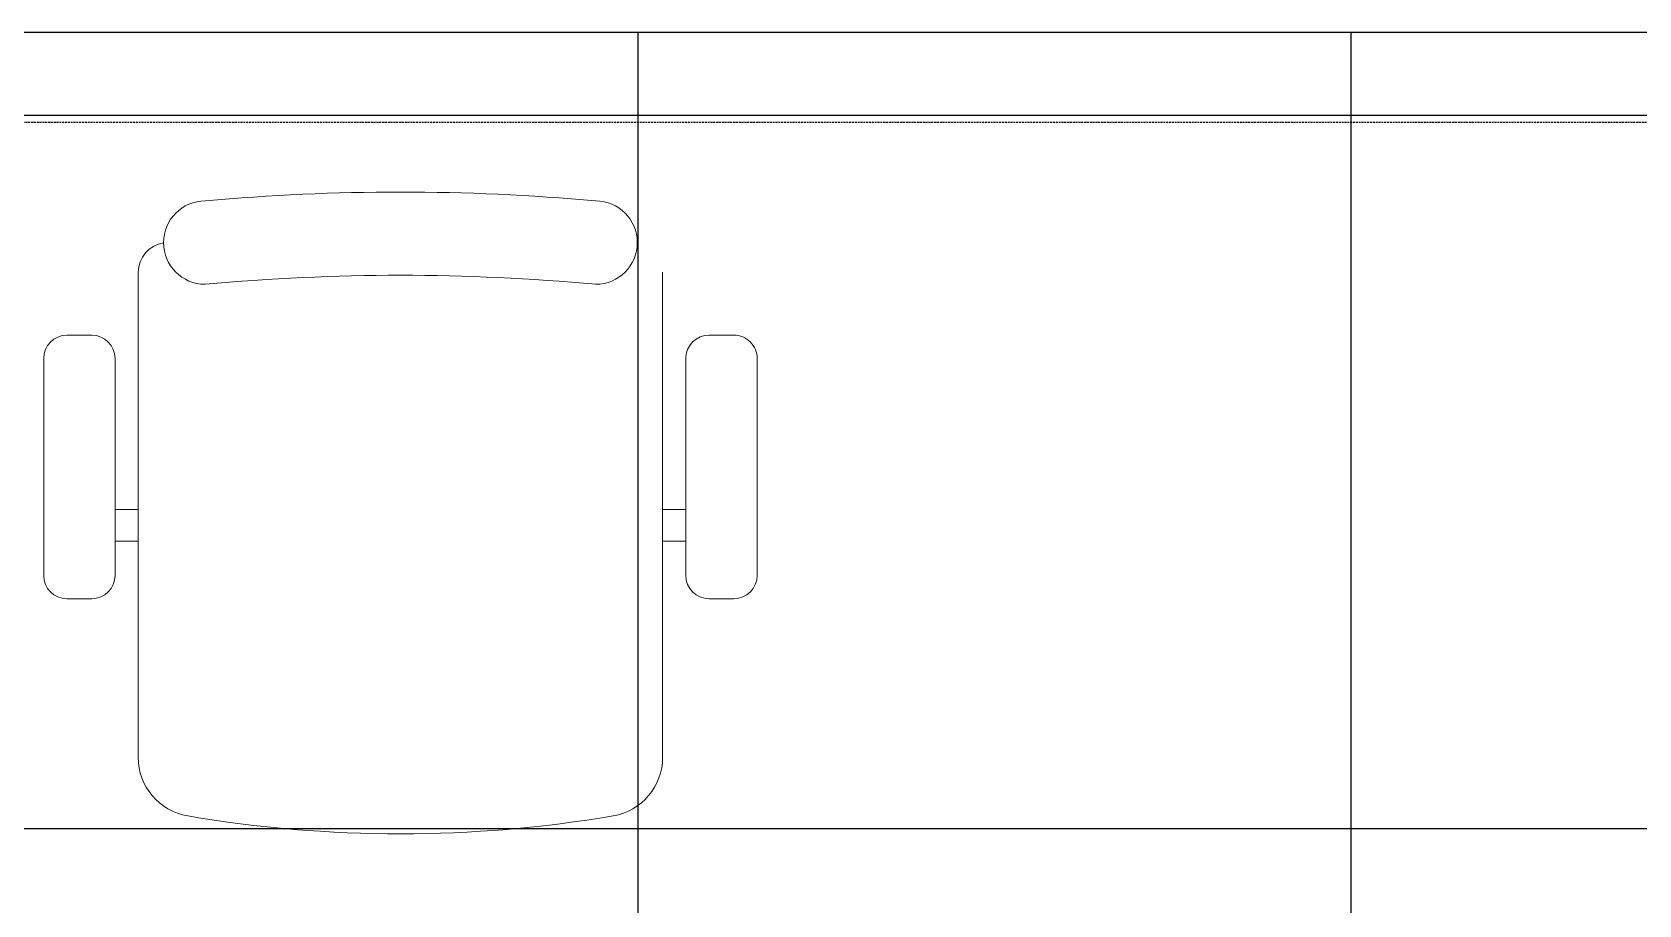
# Model space of a CAD drawing. Extents: x -12260 to 57327, y -29287 to 19916.
# Drawn here: x 36066 to 37418, y 1526 to 2260 of the extents above; entities that cross this region are included whole.
import ezdxf

# ---------------------------------------------------------------- set-up
doc = ezdxf.new("R2010")
doc.units = 0
doc.header["$LTSCALE"] = 0.25
doc.linetypes.add('DASHDOT', pattern=[25.4, 12.7, -6.35, 0, -6.35])
doc.linetypes.add('HIDDEN', pattern=[9.525, 6.35, -3.175])
doc.layers.add('01-First Floor-FUR$0$FALSE CEILING', color=251, linetype='Continuous')
for name, color, linetype, lineweight in [('01-First Floor-FUR$0$LOADING', 253, 'Continuous', 5), ('01-First Floor-FUR$0$NEW Wall', 166, 'Continuous', 5), ('01-First Floor-FUR$0$Walls', 251, 'Continuous', 5), ('E-LITE-CLNG-CNDT', 6, 'DASHDOT', 35), ('E-POWR-FLOR-CNDT', 6, 'HIDDEN', 25)]:
    doc.layers.add(name, color=color, linetype=linetype, lineweight=lineweight)

# ---------------------------------------------------------------- blocks, each defined once
blk = doc.blocks.new('*X119')
at = {"color": 0}
for p, q in [((5, 3), (5, 3)), ((5, 3), (5, 3)), ((5, 3), (5, 3)), ((5, 3), (5, 3)), ((5, 3), (5, 3)), ((5, 3), (5, 3)), ((5, 3), (5, 3)), ((5, 3), (5, 3)), ((5, 3), (5, 3)), ((5, 3), (5, 3)), ((5, 3), (5, 3)), ((5, 3), (5, 3)), ((5, 3), (5, 3)), ((5, 3), (5, 3)), ((5, 3), (5, 3)), ((5, 3), (5, 3)), ((5, 3), (5, 3)), ((5, 3), (5, 3)), ((5, 3), (5, 3)), ((5, 3), (5, 3)), ((5, 3), (5, 3)), ((5, 3), (5, 3)), ((5, 3), (5, 3)), ((5, 3), (5, 3)), ((5, 3), (5, 3)), ((5, 3), (5, 3)), ((5, 3), (5, 3)), ((5, 3), (5, 3)), ((5, 3), (5, 3)), ((5, 3), (5, 3)), ((5, 3), (5, 3)), ((5, 3), (5, 3)), ((5, 3), (5, 3)), ((5, 3), (5, 3)), ((5, 3), (5, 3)), ((5, 3), (5, 3)), ((5, 3), (5, 3)), ((5, 3), (5, 3)), ((5, 3), (5, 3)), ((5, 3), (5, 3)), ((5, 3), (5, 3)), ((5, 3), (5, 3)), ((5, 3), (5, 3)), ((5, 3), (5, 3)), ((5, 3), (5, 3)), ((5, 3), (5, 3)), ((5, 3), (5, 3)), ((5, 3), (5, 3)), ((5, 3), (5, 3)), ((5, 3), (5, 3)), ((5, 3), (5, 3)), ((5, 3), (5, 3)), ((5, 3), (5, 3)), ((5, 3), (5, 3)), ((5, 3), (5, 3)), ((5, 3), (5, 3)), ((5, 3), (5, 3)), ((5, 3), (5, 3)), ((5, 3), (5, 3)), ((5, 3), (5, 3)), ((5, 3), (5, 3)), ((5, 3), (5, 3)), ((5, 3), (5, 3)), ((5, 3), (5, 3)), ((5, 3), (5, 3)), ((5, 3), (5, 3)), ((6, 3), (5, 3)), ((5, 3), (5, 3)), ((6, 3), (5, 3)), ((5, 3), (5, 3)), ((6, 3), (5, 3)), ((5, 3), (5, 3)), ((6, 3), (5, 3)), ((5, 3), (5, 3)), ((5, 3), (5, 3)), ((5, 3), (5, 3)), ((5, 3), (5, 3)), ((5, 3), (5, 3)), ((5, 3), (5, 3)), ((5, 3), (5, 3)), ((5, 3), (5, 3)), ((5, 3), (5, 3)), ((5, 3), (5, 3)), ((5, 3), (5, 3)), ((5, 3), (5, 3)), ((5, 3), (5, 3)), ((5, 3), (5, 3)), ((5, 3), (5, 3)), ((5, 3), (5, 3)), ((5, 3), (5, 3)), ((5, 3), (5, 3)), ((5, 3), (5, 3)), ((5, 3), (5, 3)), ((5, 3), (5, 3)), ((5, 3), (5, 3)), ((5, 3), (5, 3)), ((6, 3), (6, 3)), ((6, 3), (6, 3)), ((6, 3), (6, 3)), ((6, 3), (6, 3)), ((6, 3), (6, 3)), ((6, 3), (6, 3)), ((6, 3), (6, 3)), ((6, 3), (6, 3)), ((6, 3), (6, 3)), ((6, 3), (6, 3)), ((6, 3), (6, 3)), ((6, 3), (6, 3)), ((6, 3), (6, 3)), ((6, 3), (6, 3)), ((6, 3), (6, 3)), ((6, 3), (6, 3)), ((6, 3), (6, 3)), ((6, 3), (6, 3)), ((6, 3), (6, 3)), ((6, 3), (6, 3)), ((6, 3), (6, 3)), ((6, 3), (6, 3)), ((6, 3), (6, 3)), ((6, 3), (6, 3)), ((6, 3), (6, 3)), ((6, 3), (6, 3)), ((6, 3), (6, 3)), ((6, 3), (6, 3)), ((6, 3), (6, 3)), ((6, 3), (6, 3)), ((6, 3), (6, 3)), ((6, 3), (6, 3)), ((6, 3), (6, 3)), ((6, 3), (6, 3)), ((6, 3), (6, 3)), ((6, 3), (6, 3)), ((6, 3), (6, 3)), ((6, 3), (6, 3)), ((6, 3), (6, 3)), ((6, 3), (6, 3)), ((6, 3), (6, 3)), ((6, 3), (6, 3)), ((6, 3), (6, 3)), ((6, 3), (6, 3)), ((6, 3), (6, 3)), ((6, 3), (6, 3)), ((6, 3), (6, 3)), ((6, 3), (6, 3)), ((6, 3), (6, 3)), ((6, 3), (6, 3)), ((6, 3), (6, 3)), ((6, 3), (6, 3)), ((6, 3), (6, 3)), ((6, 3), (6, 3)), ((6, 3), (6, 3)), ((6, 3), (6, 3)), ((6, 3), (6, 3)), ((6, 3), (6, 3)), ((6, 3), (6, 3)), ((6, 3), (6, 3)), ((6, 3), (6, 3)), ((6, 3), (6, 3)), ((6, 3), (6, 3)), ((6, 3), (6, 3)), ((6, 3), (6, 3)), ((6, 3), (6, 3)), ((6, 3), (6, 3)), ((6, 3), (6, 3)), ((6, 3), (6, 3)), ((6, 3), (6, 3)), ((6, 3), (6, 3)), ((6, 3), (6, 3)), ((6, 3), (6, 3)), ((6, 3), (6, 3)), ((6, 3), (6, 3)), ((6, 3), (6, 3)), ((6, 3), (6, 3)), ((6, 3), (6, 3)), ((6, 3), (6, 3)), ((6, 3), (6, 3)), ((6, 3), (6, 3)), ((6, 3), (6, 3)), ((6, 3), (6, 3)), ((6, 3), (6, 3)), ((6, 3), (6, 3)), ((6, 3), (6, 3)), ((6, 3), (6, 3)), ((6, 3), (6, 3)), ((6, 3), (6, 3)), ((6, 3), (6, 3)), ((6, 3), (6, 3)), ((6, 3), (6, 3)), ((6, 3), (6, 3)), ((6, 3), (6, 3)), ((6, 3), (6, 3)), ((6, 3), (6, 3)), ((6, 3), (6, 3)), ((6, 3), (6, 3)), ((6, 3), (6, 3)), ((6, 3), (6, 3)), ((6, 3), (6, 3)), ((6, 3), (6, 3)), ((6, 3), (6, 3)), ((6, 3), (6, 3)), ((6, 3), (6, 3)), ((6, 3), (6, 3)), ((6, 3), (6, 3)), ((6, 3), (6, 3)), ((6, 3), (6, 3)), ((6, 3), (6, 3)), ((6, 3), (6, 3)), ((6, 3), (6, 3)), ((6, 3), (6, 3)), ((6, 3), (6, 3)), ((6, 3), (6, 3)), ((6, 3), (6, 3)), ((6, 3), (6, 3)), ((6, 3), (6, 3)), ((6, 3), (6, 3)), ((6, 3), (6, 3)), ((6, 3), (6, 3)), ((6, 3), (6, 3)), ((6, 3), (6, 3)), ((6, 3), (6, 3)), ((6, 3), (6, 3)), ((6, 3), (6, 3)), ((6, 3), (6, 3)), ((6, 3), (6, 3)), ((6, 3), (6, 3)), ((6, 3), (6, 3)), ((6, 3), (6, 3)), ((6, 3), (6, 3)), ((6, 3), (6, 3)), ((6, 3), (6, 3)), ((6, 3), (6, 3)), ((6, 3), (6, 3)), ((6, 3), (6, 3)), ((6, 3), (6, 3)), ((6, 3), (6, 3)), ((6, 3), (6, 3)), ((6, 3), (6, 3)), ((6, 3), (6, 3)), ((6, 3), (6, 3)), ((6, 3), (6, 3)), ((6, 3), (6, 3)), ((6, 3), (6, 3)), ((6, 3), (6, 3)), ((6, 3), (6, 3)), ((6, 3), (6, 3)), ((6, 3), (6, 3)), ((6, 3), (6, 3)), ((6, 3), (6, 3)), ((6, 3), (6, 3)), ((6, 3), (6, 3)), ((6, 3), (6, 3)), ((6, 3), (6, 3)), ((6, 3), (6, 3)), ((6, 3), (6, 3)), ((6, 3), (6, 3)), ((6, 3), (6, 3)), ((6, 3), (6, 3)), ((6, 3), (6, 3)), ((6, 3), (6, 3)), ((6, 3), (6, 3)), ((6, 3), (6, 3)), ((6, 3), (6, 3)), ((6, 3), (6, 3)), ((6, 3), (6, 3)), ((6, 3), (6, 3)), ((6, 3), (6, 3)), ((6, 3), (6, 3)), ((6, 3), (6, 3)), ((6, 3), (6, 3)), ((6, 3), (6, 3)), ((6, 3), (6, 3)), ((6, 3), (6, 3)), ((6, 3), (6, 3)), ((6, 3), (6, 3)), ((6, 3), (6, 3)), ((6, 3), (6, 3)), ((6, 3), (6, 3)), ((6, 3), (6, 3)), ((6, 3), (6, 3)), ((6, 3), (6, 3)), ((6, 3), (6, 3)), ((6, 3), (6, 3)), ((6, 3), (6, 3)), ((6, 3), (6, 3)), ((6, 3), (6, 3)), ((6, 3), (6, 3)), ((6, 3), (6, 3)), ((6, 3), (6, 3)), ((6, 3), (6, 3)), ((6, 3), (6, 3)), ((6, 3), (6, 3)), ((6, 3), (6, 3)), ((6, 3), (6, 3)), ((6, 3), (6, 3)), ((6, 3), (6, 3)), ((6, 3), (6, 3)), ((6, 3), (6, 3)), ((6, 3), (6, 3)), ((6, 3), (6, 3)), ((6, 3), (6, 3)), ((6, 3), (5, 3)), ((6, 3), (5, 3)), ((6, 3), (5, 3)), ((6, 3), (5, 3)), ((6, 3), (5, 3)), ((6, 3), (6, 3)), ((6, 3), (6, 3)), ((6, 3), (6, 3)), ((6, 3), (6, 3)), ((6, 3), (6, 3)), ((6, 3), (6, 3)), ((6, 3), (6, 3)), ((6, 3), (6, 3)), ((6, 3), (6, 3)), ((6, 3), (6, 3)), ((6, 3), (6, 3)), ((6, 3), (6, 3)), ((6, 3), (6, 3)), ((6, 3), (6, 3)), ((6, 3), (6, 3)), ((6, 3), (6, 3)), ((6, 3), (6, 3)), ((6, 3), (6, 3)), ((6, 3), (6, 3)), ((6, 3), (6, 3)), ((6, 3), (6, 3)), ((6, 3), (6, 3)), ((6, 3), (6, 3)), ((6, 3), (6, 3)), ((6, 3), (6, 3)), ((6, 3), (6, 3)), ((6, 3), (6, 3)), ((6, 3), (6, 3)), ((6, 3), (6, 3)), ((6, 3), (6, 3)), ((6, 3), (6, 3)), ((6, 3), (6, 3)), ((6, 3), (6, 3)), ((6, 3), (6, 3)), ((6, 3), (6, 3)), ((6, 3), (6, 3)), ((6, 3), (6, 3)), ((6, 3), (6, 3)), ((6, 3), (6, 3)), ((6, 3), (6, 3)), ((6, 3), (6, 3)), ((6, 3), (6, 3)), ((6, 3), (6, 3)), ((6, 3), (6, 3)), ((6, 3), (6, 3)), ((6, 3), (6, 3)), ((6, 3), (6, 3)), ((6, 3), (6, 3)), ((6, 3), (6, 3)), ((6, 3), (6, 3)), ((6, 3), (6, 3)), ((6, 3), (6, 3)), ((6, 3), (6, 3)), ((6, 3), (6, 3)), ((6, 3), (6, 3)), ((6, 3), (6, 3)), ((6, 3), (6, 3)), ((6, 3), (6, 3)), ((6, 3), (6, 3)), ((6, 3), (6, 3)), ((6, 3), (6, 3)), ((6, 3), (6, 3)), ((6, 3), (6, 3)), ((6, 3), (6, 3)), ((6, 3), (6, 3)), ((6, 3), (6, 3)), ((6, 3), (6, 3)), ((6, 3), (6, 3)), ((6, 3), (6, 3)), ((6, 3), (6, 3)), ((6, 3), (6, 3)), ((6, 3), (6, 3)), ((6, 3), (6, 3)), ((6, 3), (6, 3)), ((6, 3), (6, 3)), ((6, 3), (6, 3)), ((6, 3), (6, 3)), ((6, 3), (6, 3)), ((6, 3), (6, 3)), ((6, 3), (6, 3)), ((6, 3), (6, 3)), ((6, 3), (6, 3)), ((6, 3), (6, 3)), ((6, 3), (6, 3)), ((6, 3), (6, 3)), ((6, 3), (6, 3)), ((6, 3), (6, 3)), ((6, 3), (6, 3)), ((6, 3), (6, 3)), ((6, 3), (6, 3)), ((6, 3), (6, 3)), ((6, 3), (6, 3)), ((6, 3), (6, 3)), ((6, 3), (6, 3)), ((6, 3), (6, 3)), ((6, 3), (6, 3)), ((6, 3), (6, 3)), ((6, 3), (6, 3)), ((6, 3), (6, 3)), ((6, 3), (6, 3)), ((6, 3), (6, 3)), ((6, 3), (6, 3)), ((6, 3), (6, 3)), ((6, 3), (6, 3)), ((6, 3), (6, 3)), ((6, 3), (6, 3)), ((6, 3), (6, 3)), ((6, 3), (6, 3)), ((6, 3), (6, 3)), ((6, 3), (6, 3)), ((6, 3), (6, 3)), ((6, 3), (6, 3)), ((6, 3), (6, 3)), ((6, 3), (6, 3)), ((6, 3), (6, 3)), ((6, 3), (6, 3)), ((6, 3), (6, 3)), ((6, 3), (6, 3)), ((6, 3), (6, 3)), ((6, 3), (6, 3)), ((6, 3), (6, 3)), ((6, 3), (6, 3)), ((6, 3), (6, 3)), ((6, 3), (6, 3)), ((6, 3), (6, 3)), ((6, 3), (6, 3)), ((6, 3), (6, 3)), ((6, 3), (6, 3)), ((6, 3), (6, 3)), ((6, 3), (6, 3)), ((6, 3), (6, 3)), ((6, 3), (6, 3)), ((6, 3), (6, 3)), ((6, 3), (6, 3)), ((6, 3), (6, 3)), ((6, 3), (6, 3)), ((6, 3), (6, 3)), ((6, 3), (6, 3)), ((6, 3), (6, 3)), ((6, 3), (6, 3)), ((6, 3), (6, 3)), ((6, 3), (6, 3)), ((6, 3), (6, 3)), ((6, 3), (6, 3)), ((6, 3), (6, 3)), ((6, 3), (6, 3)), ((6, 3), (6, 3)), ((6, 3), (6, 3)), ((6, 3), (6, 3)), ((6, 3), (6, 3)), ((6, 3), (6, 3)), ((6, 3), (6, 3)), ((6, 3), (6, 3)), ((6, 3), (6, 3)), ((6, 3), (6, 3)), ((6, 3), (6, 3)), ((6, 3), (6, 3)), ((6, 3), (6, 3)), ((6, 3), (6, 3)), ((6, 3), (6, 3)), ((6, 3), (6, 3)), ((6, 3), (6, 3)), ((6, 3), (6, 3)), ((6, 3), (6, 3)), ((6, 3), (6, 3)), ((6, 3), (6, 3)), ((6, 3), (6, 3)), ((6, 3), (6, 3)), ((6, 3), (6, 3)), ((6, 3), (6, 3)), ((6, 3), (6, 3)), ((6, 3), (6, 3)), ((6, 3), (6, 3)), ((6, 3), (6, 3)), ((6, 3), (6, 3)), ((6, 3), (6, 3)), ((6, 3), (6, 3)), ((6, 3), (6, 3)), ((6, 3), (6, 3)), ((6, 3), (6, 3)), ((6, 3), (6, 3)), ((6, 3), (6, 3)), ((6, 3), (6, 3)), ((6, 3), (6, 3)), ((6, 3), (6, 3)), ((6, 3), (6, 3)), ((6, 3), (6, 3)), ((6, 3), (6, 3)), ((6, 3), (6, 3)), ((6, 3), (6, 3)), ((6, 3), (6, 3)), ((6, 3), (6, 3)), ((6, 3), (6, 3)), ((6, 3), (6, 3)), ((6, 3), (6, 3)), ((6, 3), (6, 3)), ((6, 3), (6, 3)), ((6, 3), (6, 3)), ((6, 3), (6, 3)), ((6, 3), (6, 3)), ((6, 3), (6, 3)), ((6, 3), (6, 3)), ((6, 3), (6, 3)), ((6, 3), (6, 3)), ((6, 3), (6, 3)), ((6, 3), (6, 3)), ((6, 3), (6, 3)), ((6, 3), (6, 3)), ((6, 3), (6, 3)), ((6, 3), (6, 3)), ((6, 3), (6, 3)), ((6, 3), (6, 3)), ((6, 3), (6, 3)), ((6, 3), (6, 3)), ((6, 3), (6, 3)), ((6, 3), (6, 3)), ((6, 3), (6, 3)), ((6, 3), (6, 3)), ((6, 3), (6, 3)), ((6, 3), (6, 3)), ((6, 3), (6, 3)), ((6, 3), (6, 3)), ((6, 3), (6, 3)), ((6, 3), (6, 3)), ((6, 3), (6, 3)), ((6, 3), (6, 3)), ((6, 3), (6, 3)), ((6, 3), (6, 3)), ((6, 3), (6, 3)), ((6, 3), (6, 3)), ((6, 3), (6, 3)), ((6, 3), (6, 3)), ((6, 3), (6, 3)), ((6, 3), (6, 3)), ((6, 3), (6, 3)), ((6, 3), (6, 3)), ((6, 3), (6, 3)), ((6, 3), (6, 3)), ((6, 3), (6, 3)), ((6, 3), (6, 3)), ((6, 3), (6, 3)), ((6, 3), (6, 3)), ((6, 3), (6, 3)), ((6, 3), (6, 3)), ((6, 3), (6, 3)), ((6, 3), (6, 3)), ((6, 3), (6, 3)), ((6, 3), (6, 3)), ((6, 3), (6, 3)), ((6, 3), (6, 3)), ((6, 3), (6, 3)), ((6, 3), (6, 3)), ((6, 3), (6, 3)), ((6, 3), (6, 3)), ((6, 3), (6, 3)), ((6, 3), (6, 3)), ((6, 3), (6, 3)), ((6, 3), (6, 3)), ((6, 3), (6, 3)), ((6, 3), (6, 3)), ((6, 3), (6, 3)), ((6, 3), (6, 3)), ((6, 3), (6, 3)), ((6, 3), (6, 3)), ((6, 3), (6, 3)), ((6, 3), (6, 3)), ((6, 3), (6, 3)), ((6, 3), (6, 3)), ((6, 3), (6, 3)), ((6, 3), (6, 3)), ((6, 3), (6, 3)), ((6, 3), (6, 3)), ((6, 3), (6, 3)), ((6, 3), (6, 3)), ((6, 3), (6, 3)), ((6, 3), (6, 3)), ((6, 3), (6, 3)), ((6, 3), (6, 3)), ((6, 3), (6, 3)), ((6, 3), (6, 3)), ((6, 3), (6, 3)), ((6, 3), (6, 3)), ((6, 3), (6, 3)), ((6, 3), (6, 3)), ((6, 3), (6, 3)), ((6, 3), (6, 3)), ((6, 3), (6, 3)), ((6, 3), (6, 3)), ((6, 3), (6, 3)), ((6, 3), (6, 3)), ((6, 3), (6, 3)), ((6, 3), (6, 3)), ((6, 3), (6, 3)), ((6, 3), (6, 3)), ((6, 3), (6, 3)), ((6, 3), (6, 3)), ((6, 3), (6, 3)), ((6, 3), (6, 3)), ((6, 3), (6, 3)), ((6, 3), (6, 3)), ((6, 3), (6, 3)), ((6, 3), (6, 3)), ((6, 3), (6, 3)), ((6, 3), (6, 3)), ((6, 3), (6, 3)), ((6, 3), (6, 3)), ((6, 3), (6, 3)), ((6, 3), (6, 3)), ((6, 3), (6, 3)), ((6, 3), (6, 3)), ((6, 3), (6, 3)), ((6, 3), (6, 3)), ((6, 3), (6, 3)), ((6, 3), (6, 3)), ((6, 3), (6, 3)), ((6, 3), (6, 3)), ((6, 3), (6, 3))]:
    blk.add_line(p, q, dxfattribs=at)
blk = doc.blocks.new('*X120')
at = {"color": 0}
for p, q in [((13, 1), (13, 1)), ((13, 1), (13, 1)), ((13, 1), (13, 1)), ((13, 1), (13, 1)), ((13, 1), (13, 1)), ((13, 1), (13, 1)), ((13, 1), (13, 1)), ((13, 1), (13, 1)), ((13, 1), (13, 1)), ((13, 1), (13, 1)), ((13, 1), (13, 1)), ((13, 1), (13, 1)), ((13, 1), (13, 1)), ((13, 1), (13, 1)), ((13, 1), (13, 1)), ((13, 1), (14, 1)), ((13, 1), (14, 1)), ((13, 1), (14, 1)), ((13, 1), (13, 1)), ((13, 1), (13, 1)), ((13, 1), (13, 1)), ((13, 1), (13, 1)), ((13, 1), (13, 1)), ((13, 1), (13, 1)), ((13, 1), (13, 1)), ((13, 1), (13, 1)), ((13, 1), (13, 1)), ((13, 1), (13, 1)), ((13, 1), (13, 1)), ((13, 1), (13, 1)), ((13, 1), (13, 1)), ((13, 1), (13, 1)), ((13, 1), (13, 1)), ((13, 1), (13, 1)), ((13, 1), (13, 1)), ((13, 1), (13, 1)), ((13, 1), (13, 1)), ((13, 1), (13, 1)), ((13, 1), (13, 1)), ((13, 1), (13, 1)), ((13, 1), (13, 1)), ((13, 1), (13, 1)), ((13, 1), (13, 1)), ((13, 1), (13, 1)), ((13, 1), (13, 1)), ((13, 1), (13, 1)), ((13, 1), (13, 1)), ((13, 1), (13, 1)), ((13, 1), (13, 1)), ((13, 1), (13, 1)), ((13, 1), (13, 1)), ((13, 1), (13, 1)), ((13, 1), (13, 1)), ((13, 1), (13, 1)), ((13, 1), (13, 1)), ((13, 1), (13, 1)), ((13, 1), (13, 1)), ((13, 1), (13, 1)), ((13, 1), (13, 1)), ((13, 1), (13, 1)), ((13, 1), (13, 1)), ((13, 1), (13, 1)), ((13, 1), (13, 1)), ((13, 1), (13, 1)), ((13, 1), (13, 1)), ((13, 1), (13, 1)), ((13, 1), (13, 1)), ((13, 1), (13, 1)), ((13, 1), (13, 1)), ((13, 1), (13, 1)), ((13, 1), (13, 1)), ((13, 1), (13, 1)), ((13, 1), (13, 1)), ((13, 1), (13, 1)), ((13, 1), (13, 1)), ((13, 1), (13, 1)), ((13, 1), (13, 1)), ((13, 1), (13, 1)), ((13, 1), (13, 1)), ((13, 1), (13, 1)), ((13, 1), (13, 1)), ((13, 1), (13, 1)), ((13, 1), (13, 1)), ((13, 1), (13, 1)), ((13, 1), (13, 1)), ((13, 1), (13, 1)), ((13, 1), (13, 1)), ((13, 1), (13, 1)), ((13, 1), (13, 1)), ((13, 1), (13, 1)), ((13, 1), (13, 1)), ((13, 1), (13, 1)), ((13, 1), (13, 1)), ((13, 1), (13, 1)), ((13, 1), (13, 1)), ((13, 1), (13, 1)), ((13, 1), (13, 1)), ((13, 1), (13, 1)), ((13, 1), (13, 1)), ((13, 1), (13, 1)), ((13, 1), (13, 1)), ((13, 1), (13, 1)), ((13, 1), (13, 1)), ((13, 1), (13, 1)), ((13, 1), (13, 1)), ((13, 1), (13, 1)), ((13, 1), (13, 1)), ((13, 1), (13, 1)), ((13, 1), (13, 1)), ((13, 1), (13, 1)), ((13, 1), (13, 1)), ((13, 1), (13, 1)), ((13, 1), (13, 1)), ((13, 1), (13, 1)), ((13, 1), (13, 1)), ((13, 1), (13, 1)), ((13, 1), (13, 1)), ((13, 1), (13, 1)), ((13, 1), (13, 1)), ((13, 1), (13, 1)), ((13, 1), (13, 1)), ((13, 1), (13, 1)), ((13, 1), (13, 1)), ((13, 1), (14, 1)), ((13, 0), (13, 0)), ((13, 0), (13, 0)), ((13, 0), (13, 0)), ((13, 0), (13, 0)), ((13, 0), (13, 0)), ((13, 0), (13, 0)), ((13, 0), (13, 0)), ((13, 0), (13, 0)), ((13, 0), (13, 0)), ((13, 0), (13, 0)), ((13, 0), (13, 0)), ((13, 0), (13, 0)), ((13, 0), (13, 0)), ((13, 0), (13, 0)), ((13, 0), (13, 0)), ((13, 0), (13, 0)), ((13, 0), (13, 0)), ((13, 0), (13, 0)), ((13, 0), (13, 0)), ((13, 0), (13, 0)), ((13, 0), (13, 0)), ((13, 0), (13, 0)), ((13, 0), (13, 0)), ((13, 0), (13, 0)), ((13, 0), (13, 0)), ((13, 0), (13, 0)), ((13, 0), (13, 0)), ((13, 0), (13, 0)), ((13, 0), (13, 0)), ((13, 0), (13, 0)), ((13, 0), (13, 0)), ((13, 0), (13, 0)), ((13, 0), (13, 0)), ((13, 0), (13, 0)), ((13, 0), (13, 0)), ((13, 0), (13, 0)), ((13, 0), (13, 0)), ((13, 0), (13, 0)), ((13, 0), (13, 0)), ((13, 0), (13, 0)), ((13, 0), (13, 0)), ((13, 0), (13, 0)), ((13, 0), (13, 0)), ((13, 0), (13, 0)), ((13, 0), (13, 0)), ((13, 0), (13, 0)), ((13, 0), (13, 0)), ((13, 0), (13, 0)), ((13, 0), (14, 0)), ((13, 0), (14, 0)), ((13, 0), (13, 0)), ((13, 0), (14, 0)), ((14, 1), (14, 1)), ((14, 1), (14, 1)), ((14, 1), (14, 1)), ((14, 1), (14, 1)), ((14, 1), (14, 1)), ((14, 1), (14, 1)), ((14, 1), (14, 1)), ((14, 1), (14, 1)), ((14, 1), (14, 1)), ((14, 1), (14, 1)), ((14, 1), (14, 1)), ((14, 1), (14, 1)), ((14, 1), (14, 1)), ((14, 1), (14, 1)), ((14, 1), (14, 1)), ((14, 1), (14, 1)), ((14, 1), (14, 1)), ((14, 1), (14, 1)), ((14, 1), (14, 1)), ((14, 1), (14, 1)), ((14, 1), (14, 1)), ((14, 1), (14, 1)), ((14, 1), (14, 1)), ((14, 1), (14, 1)), ((14, 1), (14, 1)), ((14, 1), (14, 1)), ((14, 1), (14, 1)), ((14, 1), (14, 1)), ((14, 1), (14, 1)), ((14, 1), (14, 1)), ((14, 1), (14, 1)), ((14, 1), (14, 1)), ((14, 1), (14, 1)), ((14, 1), (14, 1)), ((14, 1), (14, 1)), ((14, 1), (14, 1)), ((14, 1), (14, 1)), ((14, 1), (14, 1)), ((14, 1), (14, 1)), ((14, 1), (14, 1)), ((14, 1), (14, 1)), ((14, 1), (14, 1)), ((14, 1), (14, 1)), ((14, 1), (14, 1)), ((14, 1), (14, 1)), ((14, 1), (14, 1)), ((14, 1), (14, 1)), ((14, 1), (14, 1)), ((14, 1), (14, 1)), ((14, 1), (14, 1)), ((14, 1), (14, 1)), ((14, 1), (14, 1)), ((14, 1), (14, 1)), ((14, 1), (14, 1)), ((14, 1), (14, 1)), ((14, 1), (14, 1)), ((14, 1), (14, 1)), ((14, 1), (14, 1)), ((14, 1), (14, 1)), ((14, 1), (14, 1)), ((14, 1), (14, 1)), ((14, 1), (14, 1)), ((14, 1), (14, 1)), ((14, 1), (14, 1)), ((14, 1), (14, 1)), ((14, 1), (14, 1)), ((14, 1), (14, 1)), ((14, 1), (14, 1)), ((14, 1), (14, 1)), ((14, 1), (14, 1)), ((14, 1), (14, 1)), ((14, 1), (14, 1)), ((14, 1), (14, 1)), ((14, 1), (14, 1)), ((14, 1), (14, 1)), ((14, 1), (14, 1)), ((14, 1), (14, 1)), ((14, 1), (14, 1)), ((14, 1), (14, 1)), ((14, 1), (14, 1)), ((14, 1), (14, 1)), ((14, 1), (14, 1)), ((14, 1), (14, 1)), ((14, 1), (14, 1)), ((14, 1), (14, 1)), ((14, 1), (14, 1)), ((14, 1), (14, 1)), ((14, 1), (14, 1)), ((14, 1), (14, 1)), ((14, 1), (14, 1)), ((14, 1), (14, 1)), ((14, 1), (14, 1)), ((14, 1), (14, 1)), ((14, 1), (14, 1)), ((14, 0), (14, 0)), ((14, 0), (14, 0)), ((14, 0), (14, 0)), ((14, 0), (14, 0)), ((14, 0), (14, 0)), ((14, 0), (14, 0)), ((14, 0), (14, 0)), ((14, 0), (14, 0)), ((14, 0), (14, 0)), ((14, 0), (14, 0)), ((14, 0), (14, 0)), ((14, 0), (14, 0)), ((14, 0), (14, 0)), ((14, 0), (14, 0)), ((14, 0), (14, 0)), ((14, 0), (14, 0)), ((14, 0), (14, 0)), ((14, 0), (14, 0)), ((14, 0), (14, 0)), ((14, 0), (14, 0)), ((14, 0), (14, 0)), ((14, 0), (14, 0)), ((14, 0), (14, 0)), ((14, 0), (14, 0)), ((14, 0), (14, 0)), ((14, 0), (14, 0)), ((14, 0), (14, 0)), ((14, 0), (14, 0)), ((14, 0), (14, 0)), ((14, 0), (14, 0)), ((14, 0), (14, 0)), ((14, 0), (14, 0)), ((14, 0), (14, 0)), ((14, 0), (14, 0)), ((14, 0), (14, 0)), ((14, 0), (14, 0)), ((14, 0), (14, 0)), ((14, 0), (14, 0)), ((14, 0), (14, 0)), ((14, 0), (14, 0)), ((14, 0), (14, 0)), ((14, 0), (14, 0)), ((14, 0), (14, 0)), ((14, 0), (14, 0)), ((14, 0), (14, 0)), ((14, 0), (14, 0)), ((14, 0), (14, 0)), ((14, 0), (14, 0)), ((13, 0), (13, 0)), ((13, 0), (14, 0)), ((13, 0), (13, 0)), ((13, 0), (14, 0)), ((13, 0), (13, 0)), ((13, 0), (14, 0)), ((13, 0), (13, 0)), ((13, 0), (13, 0)), ((13, 0), (13, 0)), ((13, 0), (13, 0)), ((13, 0), (14, 0)), ((13, 0), (13, 0)), ((13, 0), (14, 0)), ((13, 0), (13, 0)), ((13, 0), (14, 0)), ((13, 0), (13, 0)), ((13, 0), (14, 0)), ((13, 0), (13, 0)), ((13, 0), (14, 0)), ((13, 0), (13, 0)), ((13, 0), (14, 0)), ((13, 0), (13, 0)), ((13, 0), (14, 0)), ((13, 0), (13, 0)), ((13, 0), (13, 0)), ((13, 0), (13, 0)), ((13, 0), (14, 0)), ((13, 0), (13, 0)), ((13, 0), (14, 0)), ((13, 0), (13, 0)), ((13, 0), (14, 0)), ((13, 0), (13, 0)), ((13, 0), (14, 0)), ((13, 0), (13, 0)), ((13, 0), (13, 0)), ((13, 0), (13, 0)), ((13, 0), (13, 0)), ((13, 0), (13, 0)), ((13, 0), (13, 0)), ((13, 0), (13, 0)), ((13, 0), (13, 0)), ((13, 0), (13, 0)), ((13, 0), (13, 0)), ((13, 0), (13, 0)), ((13, 0), (13, 0)), ((13, 0), (13, 0)), ((13, 0), (13, 0)), ((13, 0), (13, 0)), ((13, 0), (13, 0)), ((13, 0), (13, 0)), ((13, 0), (13, 0)), ((13, 0), (13, 0)), ((13, 0), (13, 0)), ((13, 0), (13, 0)), ((13, 0), (13, 0)), ((13, 0), (13, 0)), ((13, 0), (13, 0)), ((13, 0), (13, 0)), ((13, 0), (13, 0)), ((13, 0), (13, 0)), ((13, 0), (13, 0)), ((13, 0), (13, 0)), ((13, 0), (13, 0)), ((13, 0), (13, 0)), ((13, -1), (13, -1)), ((13, -1), (13, -1)), ((13, -1), (13, -1)), ((13, -1), (13, -1)), ((13, -1), (13, -1)), ((13, -1), (14, -1)), ((13, -1), (13, -1)), ((14, 0), (14, 0)), ((14, 0), (14, 0)), ((14, 0), (14, 0)), ((14, 0), (14, 0)), ((14, 0), (14, 0)), ((14, 0), (14, 0)), ((14, 0), (14, 0)), ((14, 0), (14, 0)), ((14, 0), (14, 0)), ((14, 0), (14, 0)), ((14, 0), (14, 0)), ((14, 0), (14, 0)), ((14, 0), (14, 0)), ((14, 0), (14, 0)), ((14, 0), (14, 0)), ((13, 0), (14, 0)), ((14, 0), (14, 0)), ((14, 0), (14, 0)), ((14, 0), (14, 0)), ((14, 0), (14, 0)), ((14, 0), (14, 0)), ((14, 0), (14, 0)), ((14, 0), (14, 0)), ((14, 0), (14, 0)), ((14, 0), (14, 0)), ((14, 0), (14, 0)), ((14, 0), (14, 0)), ((14, 0), (14, 0)), ((14, 0), (14, 0)), ((14, 0), (14, 0)), ((14, 0), (14, 0)), ((14, 0), (14, 0)), ((14, 0), (14, 0)), ((14, 0), (14, 0)), ((14, 0), (14, 0)), ((14, 0), (14, 0)), ((14, 0), (14, 0)), ((14, 0), (14, 0)), ((14, 0), (14, 0)), ((14, 0), (14, 0)), ((14, 0), (14, 0)), ((14, 0), (14, 0)), ((14, 0), (14, 0)), ((14, 0), (14, 0)), ((14, 0), (14, 0)), ((14, 0), (14, 0)), ((14, 0), (14, 0)), ((14, 0), (14, 0)), ((14, 0), (14, 0)), ((14, 0), (14, 0)), ((14, -1), (14, -1)), ((14, -1), (14, -1)), ((14, -1), (14, -1)), ((14, -1), (14, -1)), ((14, -1), (14, -1))]:
    blk.add_line(p, q, dxfattribs=at)
blk = doc.blocks.new('01-First Floor-FUR$0$GF21018-P')
at = {"color": 0}
for p, q in [((-0.2207, 0.4756), (-0.2207, 0.0675)), ((0.2205, 0.4756), (0.2205, 0.0675)), ((-0.2806, 0.3422), (-0.2598, 0.3422)), ((0.2596, 0.3422), (0.2804, 0.3422)), ((-0.3002, 0.3226), (-0.3002, 0.14)), ((-0.2402, 0.3226), (-0.2402, 0.14)), ((0.24, 0.3226), (0.24, 0.14)), ((0.3, 0.3226), (0.3, 0.14)), ((-0.2402, 0.2937), (-0.2207, 0.2937)), ((0.2205, 0.2937), (0.24, 0.2937)), ((-0.2402, 0.2671), (-0.2207, 0.2671)), ((0.2205, 0.2671), (0.24, 0.2671)), ((-0.2806, 0.1204), (-0.2598, 0.1204)), ((0.2596, 0.1204), (0.2804, 0.1204))]:
    blk.add_line(p, q, dxfattribs=at)
for points in [[(0.24, 0.2937), (0.24, 0.2937), (0.24, 0.2937), (0.24, 0.2937), (0.24, 0.2937), (0.24, 0.2937), (0.24, 0.2937), (0.24, 0.2937), (0.24, 0.2937), (0.24, 0.2937), (0.24, 0.2937), (0.24, 0.2937), (0.24, 0.2937), (0.24, 0.2937), (0.24, 0.2937), (0.24, 0.2937), (0.24, 0.2937), (0.24, 0.2937), (0.24, 0.2937), (0.24, 0.2937), (0.24, 0.2937), (0.24, 0.2937), (0.24, 0.2937), (0.24, 0.2937), (0.24, 0.2937), (0.24, 0.2937), (0.24, 0.2937), (0.24, 0.2937), (0.24, 0.2937), (0.24, 0.2937), (0.24, 0.2937), (0.24, 0.2937), (0.24, 0.2937), (0.24, 0.2937), (0.24, 0.2937), (0.24, 0.2937), (0.24, 0.2937), (0.24, 0.2937), (0.24, 0.2937), (0.24, 0.2937), (0.24, 0.2937), (0.24, 0.2937), (0.24, 0.2937), (0.24, 0.2937), (0.24, 0.2937), (0.24, 0.2937), (0.24, 0.2937), (0.24, 0.2937), (0.24, 0.2937), (0.24, 0.2937), (0.24, 0.2937), (0.24, 0.2937), (0.24, 0.2937), (0.24, 0.2937), (0.24, 0.2937), (0.24, 0.2937), (0.24, 0.2937), (0.24, 0.2937), (0.24, 0.2937), (0.24, 0.2937), (0.24, 0.2937), (0.24, 0.2937), (0.24, 0.2937), (0.24, 0.2937), (0.24, 0.2937), (0.24, 0.2937), (0.24, 0.2937), (0.24, 0.2937), (0.24, 0.2937), (0.24, 0.2937), (0.24, 0.2937), (0.24, 0.2937), (0.24, 0.2937), (0.24, 0.2937), (0.24, 0.2937), (0.24, 0.2937), (0.24, 0.2937), (0.24, 0.2937), (0.24, 0.2937), (0.24, 0.2937), (0.24, 0.2937), (0.24, 0.2937), (0.24, 0.2937), (0.24, 0.2937), (0.24, 0.2937), (0.24, 0.2937), (0.24, 0.2937), (0.24, 0.2937), (0.24, 0.2937), (0.24, 0.2937), (0.24, 0.2937), (0.24, 0.2937), (0.24, 0.2937), (0.24, 0.2937), (0.24, 0.2937), (0.24, 0.2937), (0.24, 0.2937), (0.24, 0.2937), (0.24, 0.2937), (0.24, 0.2937), (0.24, 0.2937), (0.24, 0.2937), (0.24, 0.2937), (0.24, 0.2937), (0.24, 0.2937), (0.24, 0.2937), (0.24, 0.2937), (0.24, 0.2937), (0.24, 0.2937), (0.24, 0.2937), (0.24, 0.2937), (0.24, 0.2937), (0.24, 0.2937), (0.24, 0.2937), (0.24, 0.2937), (0.24, 0.2937), (0.24, 0.2937), (0.24, 0.2937), (0.24, 0.2937), (0.24, 0.2937), (0.24, 0.2937), (0.24, 0.2937), (0.24, 0.2937), (0.24, 0.2937), (0.24, 0.2937), (0.24, 0.2937), (0.24, 0.2937), (0.24, 0.2937), (0.24, 0.2937), (0.24, 0.2937), (0.24, 0.2937), (0.24, 0.2937), (0.24, 0.2937), (0.24, 0.2937), (0.24, 0.2937), (0.24, 0.2937), (0.24, 0.2937), (0.24, 0.2937), (0.24, 0.2937), (0.24, 0.2937), (0.24, 0.2937), (0.24, 0.2937), (0.24, 0.2937), (0.24, 0.2937), (0.24, 0.2937), (0.24, 0.2937), (0.24, 0.2937), (0.24, 0.2937), (0.24, 0.2937), (0.24, 0.2937), (0.24, 0.2937), (0.24, 0.2937), (0.24, 0.2937), (0.24, 0.2937), (0.24, 0.2937), (0.24, 0.2937), (0.24, 0.2937), (0.24, 0.2937), (0.24, 0.2937), (0.24, 0.2937), (0.24, 0.2937), (0.24, 0.2937), (0.24, 0.2937), (0.24, 0.2937), (0.24, 0.2937), (0.24, 0.2937), (0.24, 0.2937), (0.24, 0.2937), (0.24, 0.2937), (0.24, 0.2937), (0.24, 0.2937), (0.24, 0.2937), (0.24, 0.2937), (0.24, 0.2937), (0.24, 0.2937), (0.24, 0.2937), (0.24, 0.2937), (0.24, 0.2937), (0.24, 0.2937), (0.24, 0.2937), (0.24, 0.2937), (0.24, 0.2937), (0.24, 0.2937), (0.24, 0.2937), (0.24, 0.2937), (0.24, 0.2937), (0.24, 0.2937), (0.24, 0.2937), (0.24, 0.2937), (0.24, 0.2937), (0.24, 0.2937), (0.24, 0.2937), (0.24, 0.2937), (0.24, 0.2937), (0.24, 0.2937), (0.24, 0.2937), (0.24, 0.2937), (0.24, 0.2937), (0.24, 0.2937), (0.24, 0.2937), (0.24, 0.2937), (0.24, 0.2937), (0.24, 0.2937), (0.24, 0.2937), (0.24, 0.2937), (0.24, 0.2937), (0.24, 0.2937), (0.24, 0.2937), (0.24, 0.2937), (0.24, 0.2937), (0.24, 0.2937), (0.24, 0.2937), (0.24, 0.2937), (0.24, 0.2937), (0.24, 0.2937), (0.24, 0.2937), (0.24, 0.2937), (0.24, 0.2937), (0.24, 0.2937), (0.24, 0.2937), (0.24, 0.2937), (0.24, 0.2937), (0.24, 0.2937), (0.24, 0.2937), (0.24, 0.2937), (0.24, 0.2937), (0.24, 0.2937), (0.24, 0.2937), (0.24, 0.2937), (0.24, 0.2937), (0.24, 0.2937), (0.24, 0.2937), (0.24, 0.2937), (0.24, 0.2937), (0.24, 0.2937), (0.24, 0.2937), (0.24, 0.2937), (0.24, 0.2937), (0.24, 0.2937), (0.24, 0.2937), (0.24, 0.2937), (0.24, 0.2937), (0.24, 0.2937), (0.24, 0.2937), (0.24, 0.2937), (0.24, 0.2937), (0.24, 0.2937), (0.24, 0.2937), (0.24, 0.2937), (0.24, 0.2937), (0.24, 0.2937), (0.24, 0.2937), (0.24, 0.2937), (0.24, 0.2937), (0.24, 0.2937), (0.24, 0.2937), (0.24, 0.2937), (0.24, 0.2937), (0.24, 0.2937), (0.24, 0.2937), (0.24, 0.2937), (0.24, 0.2937), (0.24, 0.2937), (0.24, 0.2937), (0.24, 0.2937), (0.24, 0.2937), (0.24, 0.2937), (0.24, 0.2937), (0.24, 0.2937), (0.24, 0.2937), (0.24, 0.2937), (0.24, 0.2937), (0.24, 0.2937), (0.24, 0.2937), (0.24, 0.2937), (0.24, 0.2937), (0.24, 0.2937)], [(0.24, 0.2937), (0.24, 0.2937), (0.24, 0.2937), (0.24, 0.2937), (0.24, 0.2937), (0.24, 0.2937), (0.24, 0.2937), (0.24, 0.2937), (0.24, 0.2937), (0.24, 0.2937), (0.24, 0.2937), (0.24, 0.2937), (0.24, 0.2937), (0.24, 0.2937), (0.24, 0.2937), (0.24, 0.2937), (0.24, 0.2937), (0.24, 0.2937), (0.24, 0.2937), (0.24, 0.2937), (0.24, 0.2937), (0.24, 0.2937), (0.24, 0.2937), (0.24, 0.2937), (0.24, 0.2937), (0.24, 0.2937), (0.24, 0.2937), (0.24, 0.2937), (0.24, 0.2937), (0.24, 0.2937), (0.24, 0.2937), (0.24, 0.2937), (0.24, 0.2937), (0.24, 0.2937), (0.24, 0.2937), (0.24, 0.2937), (0.24, 0.2937), (0.24, 0.2937), (0.24, 0.2937), (0.24, 0.2937), (0.24, 0.2937), (0.24, 0.2937), (0.24, 0.2937), (0.24, 0.2937), (0.24, 0.2937), (0.24, 0.2937), (0.24, 0.2937), (0.24, 0.2937), (0.24, 0.2937), (0.24, 0.2937), (0.24, 0.2937), (0.24, 0.2937), (0.24, 0.2937), (0.24, 0.2937), (0.24, 0.2937), (0.24, 0.2937), (0.24, 0.2937), (0.24, 0.2937), (0.24, 0.2937), (0.24, 0.2937), (0.24, 0.2937), (0.24, 0.2937), (0.24, 0.2937), (0.24, 0.2937), (0.24, 0.2937), (0.24, 0.2937), (0.24, 0.2937), (0.24, 0.2937), (0.24, 0.2937), (0.24, 0.2937), (0.24, 0.2937), (0.24, 0.2937), (0.24, 0.2937), (0.24, 0.2937), (0.24, 0.2937), (0.24, 0.2937), (0.24, 0.2937), (0.24, 0.2937), (0.24, 0.2937), (0.24, 0.2937), (0.24, 0.2937), (0.24, 0.2937), (0.24, 0.2937), (0.24, 0.2937), (0.24, 0.2937), (0.24, 0.2937), (0.24, 0.2937), (0.24, 0.2937), (0.24, 0.2937), (0.24, 0.2937), (0.24, 0.2937), (0.24, 0.2937), (0.24, 0.2937), (0.24, 0.2937), (0.24, 0.2937), (0.24, 0.2937), (0.24, 0.2937), (0.24, 0.2937), (0.24, 0.2937), (0.24, 0.2937), (0.24, 0.2937), (0.24, 0.2937), (0.24, 0.2937), (0.24, 0.2937), (0.24, 0.2937), (0.24, 0.2937), (0.24, 0.2937), (0.24, 0.2937), (0.24, 0.2937), (0.24, 0.2937), (0.24, 0.2937), (0.24, 0.2937), (0.24, 0.2937), (0.24, 0.2937), (0.24, 0.2937), (0.24, 0.2937), (0.24, 0.2937), (0.24, 0.2937), (0.24, 0.2937), (0.24, 0.2937), (0.24, 0.2937), (0.24, 0.2937), (0.24, 0.2937), (0.24, 0.2937), (0.24, 0.2937), (0.24, 0.2937), (0.24, 0.2937), (0.24, 0.2937), (0.24, 0.2937), (0.24, 0.2937), (0.24, 0.2937), (0.24, 0.2937), (0.24, 0.2937), (0.24, 0.2937), (0.24, 0.2937), (0.24, 0.2937), (0.24, 0.2937), (0.24, 0.2937), (0.24, 0.2937), (0.24, 0.2937), (0.24, 0.2937), (0.24, 0.2937), (0.24, 0.2937), (0.24, 0.2937), (0.24, 0.2937), (0.24, 0.2937), (0.24, 0.2937), (0.24, 0.2937), (0.24, 0.2937), (0.24, 0.2937), (0.24, 0.2937), (0.24, 0.2937), (0.24, 0.2937), (0.24, 0.2937), (0.24, 0.2937), (0.24, 0.2937), (0.24, 0.2937), (0.24, 0.2937), (0.24, 0.2937), (0.24, 0.2937), (0.24, 0.2937), (0.24, 0.2937), (0.24, 0.2937), (0.24, 0.2937), (0.24, 0.2937), (0.24, 0.2937), (0.24, 0.2937), (0.24, 0.2937), (0.24, 0.2937), (0.24, 0.2937), (0.24, 0.2937), (0.24, 0.2937), (0.24, 0.2937), (0.24, 0.2937), (0.24, 0.2937), (0.24, 0.2937), (0.24, 0.2937), (0.24, 0.2937), (0.24, 0.2937), (0.24, 0.2937), (0.24, 0.2937), (0.24, 0.2937), (0.24, 0.2937), (0.24, 0.2937), (0.24, 0.2937), (0.24, 0.2937), (0.24, 0.2937), (0.24, 0.2937), (0.24, 0.2937), (0.24, 0.2937), (0.24, 0.2937), (0.24, 0.2937), (0.24, 0.2937), (0.24, 0.2937), (0.24, 0.2937), (0.24, 0.2937), (0.24, 0.2937), (0.24, 0.2937), (0.24, 0.2937), (0.24, 0.2937), (0.24, 0.2937), (0.24, 0.2937), (0.24, 0.2937), (0.24, 0.2937), (0.24, 0.2937), (0.24, 0.2937), (0.24, 0.2937), (0.24, 0.2937), (0.24, 0.2937), (0.24, 0.2937), (0.24, 0.2937), (0.24, 0.2937), (0.24, 0.2937), (0.24, 0.2937), (0.24, 0.2937), (0.24, 0.2937), (0.24, 0.2937), (0.24, 0.2937), (0.24, 0.2937)], [(0.24, 0.2937), (0.24, 0.2937), (0.24, 0.2937), (0.24, 0.2937), (0.24, 0.2937), (0.24, 0.2937), (0.24, 0.2937), (0.24, 0.2937), (0.24, 0.2937), (0.24, 0.2937), (0.24, 0.2937), (0.24, 0.2937), (0.24, 0.2937), (0.24, 0.2937), (0.24, 0.2937), (0.24, 0.2937), (0.24, 0.2937), (0.24, 0.2937), (0.24, 0.2937), (0.24, 0.2937), (0.24, 0.2937), (0.24, 0.2937), (0.24, 0.2937), (0.24, 0.2937), (0.24, 0.2937), (0.24, 0.2937), (0.24, 0.2937), (0.24, 0.2937), (0.24, 0.2937), (0.24, 0.2937), (0.24, 0.2937), (0.24, 0.2937), (0.24, 0.2937), (0.24, 0.2937), (0.24, 0.2937), (0.24, 0.2937), (0.24, 0.2937), (0.24, 0.2937), (0.24, 0.2937), (0.24, 0.2937), (0.24, 0.2937), (0.24, 0.2937), (0.24, 0.2937), (0.24, 0.2937), (0.24, 0.2937), (0.24, 0.2937), (0.24, 0.2937), (0.24, 0.2937), (0.24, 0.2937), (0.24, 0.2937), (0.24, 0.2937), (0.24, 0.2937), (0.24, 0.2937), (0.24, 0.2937), (0.24, 0.2937), (0.24, 0.2937), (0.24, 0.2937), (0.24, 0.2937), (0.24, 0.2937), (0.24, 0.2937), (0.24, 0.2937), (0.24, 0.2937), (0.24, 0.2937), (0.24, 0.2937), (0.24, 0.2937), (0.24, 0.2937), (0.24, 0.2937), (0.24, 0.2937), (0.24, 0.2937), (0.24, 0.2937), (0.24, 0.2937), (0.24, 0.2937), (0.24, 0.2937), (0.24, 0.2937), (0.24, 0.2937), (0.24, 0.2937), (0.24, 0.2937), (0.24, 0.2937), (0.24, 0.2937), (0.24, 0.2937), (0.24, 0.2937), (0.24, 0.2937), (0.24, 0.2937), (0.24, 0.2937), (0.24, 0.2937), (0.24, 0.2937), (0.24, 0.2937), (0.24, 0.2937), (0.24, 0.2937), (0.24, 0.2937), (0.24, 0.2937), (0.24, 0.2937), (0.24, 0.2937), (0.24, 0.2937), (0.24, 0.2937), (0.24, 0.2937), (0.24, 0.2937), (0.24, 0.2937), (0.24, 0.2937), (0.24, 0.2937), (0.24, 0.2937), (0.24, 0.2937), (0.24, 0.2937), (0.24, 0.2937), (0.24, 0.2937), (0.24, 0.2937), (0.24, 0.2937), (0.24, 0.2937), (0.24, 0.2937), (0.24, 0.2937), (0.24, 0.2937), (0.24, 0.2937), (0.24, 0.2937), (0.24, 0.2937), (0.24, 0.2937), (0.24, 0.2937), (0.24, 0.2937), (0.24, 0.2937), (0.24, 0.2937), (0.24, 0.2937), (0.24, 0.2937), (0.24, 0.2937), (0.24, 0.2937), (0.24, 0.2937), (0.24, 0.2937), (0.24, 0.2937), (0.24, 0.2937), (0.24, 0.2937), (0.24, 0.2937), (0.24, 0.2937), (0.24, 0.2937), (0.24, 0.2937), (0.24, 0.2937), (0.24, 0.2937), (0.24, 0.2937), (0.24, 0.2937), (0.24, 0.2937), (0.24, 0.2937), (0.24, 0.2937), (0.24, 0.2937), (0.24, 0.2937), (0.24, 0.2937), (0.24, 0.2937), (0.24, 0.2937), (0.24, 0.2937), (0.24, 0.2937), (0.24, 0.2937), (0.24, 0.2937), (0.24, 0.2937), (0.24, 0.2937), (0.24, 0.2937), (0.24, 0.2937), (0.24, 0.2937), (0.24, 0.2937), (0.24, 0.2937), (0.24, 0.2937), (0.24, 0.2937), (0.24, 0.2937), (0.24, 0.2937), (0.24, 0.2937), (0.24, 0.2937), (0.24, 0.2937), (0.24, 0.2937), (0.24, 0.2937), (0.24, 0.2937), (0.24, 0.2937), (0.24, 0.2937), (0.24, 0.2937), (0.24, 0.2937), (0.24, 0.2937), (0.24, 0.2937), (0.24, 0.2937), (0.24, 0.2937), (0.24, 0.2937), (0.24, 0.2937), (0.24, 0.2937), (0.24, 0.2937), (0.24, 0.2937), (0.24, 0.2937), (0.24, 0.2937), (0.24, 0.2937), (0.24, 0.2937), (0.24, 0.2937), (0.24, 0.2937), (0.24, 0.2937), (0.24, 0.2937), (0.24, 0.2937), (0.24, 0.2937), (0.24, 0.2937), (0.24, 0.2937), (0.24, 0.2937), (0.24, 0.2937), (0.24, 0.2937), (0.24, 0.2937), (0.24, 0.2937), (0.24, 0.2937), (0.24, 0.2937), (0.24, 0.2937), (0.24, 0.2937), (0.24, 0.2937), (0.24, 0.2937), (0.24, 0.2937), (0.24, 0.2937), (0.24, 0.2937), (0.24, 0.2937), (0.24, 0.2937), (0.24, 0.2937), (0.24, 0.2937), (0.24, 0.2937), (0.24, 0.2937), (0.24, 0.2937), (0.24, 0.2937), (0.24, 0.2937), (0.24, 0.2937)]]:
    blk.add_lwpolyline(points, close=True, dxfattribs=at)
for centre, radius, start, end in [((-0.0001, -0.5295), 1.0695, 80.3671, 99.6329), ((-0.1707, 0.4756), 0.05, 99.6329, 180), ((0.1705, 0.4756), 0.05, 0, 80.3671), ((-0.2806, 0.3226), 0.0196, 90, 180), ((-0.2598, 0.3226), 0.0196, 360, 90), ((0.2596, 0.3226), 0.0196, 90, 180), ((0.2804, 0.3226), 0.0196, 0, 90), ((-0.2806, 0.14), 0.0196, 180, 270), ((-0.2598, 0.14), 0.0196, 270, 360), ((0.2596, 0.14), 0.0196, 180, 270), ((0.2804, 0.14), 0.0196, 270, 0), ((-0.1643, 0.0425), 0.0351, 90, 270), ((0, 1.8467), 1.7767, 264.6946, 275.3053), ((0.1641, 0.0425), 0.0351, 270, 90), ((-0.1957, 0.0675), 0.025, 180, 261.4721), ((0, 1.8314), 1.8314, 264.8532, 275.147)]:
    blk.add_arc(centre, radius, start, end, dxfattribs=at)
at = {"layer": '01-First Floor-FUR$0$NEW Wall', "color": 0, "linetype": 'Continuous'}
for points in [[(0.24, 0.2937), (0.24, 0.2937), (0.24, 0.2937), (0.24, 0.2937), (0.24, 0.2937), (0.24, 0.2937), (0.24, 0.2937), (0.24, 0.2937)], [(0.24, 0.2937), (0.24, 0.2937), (0.24, 0.2937), (0.24, 0.2937), (0.24, 0.2937), (0.24, 0.2937), (0.24, 0.2937)], [(0.24, 0.2937), (0.24, 0.2937), (0.24, 0.2937), (0.24, 0.2937), (0.24, 0.2937), (0.24, 0.2937), (0.24, 0.2937), (0.24, 0.2937), (0.24, 0.2937)], [(0.24, 0.2937), (0.24, 0.2937), (0.24, 0.2937), (0.24, 0.2937), (0.24, 0.2937), (0.24, 0.2937), (0.24, 0.2937), (0.24, 0.2937), (0.24, 0.2937), (0.24, 0.2937)], [(0.24, 0.2937), (0.24, 0.2937), (0.24, 0.2937), (0.24, 0.2937), (0.24, 0.2937), (0.24, 0.2937), (0.24, 0.2937), (0.24, 0.2937), (0.24, 0.2937), (0.24, 0.2937), (0.24, 0.2937), (0.24, 0.2937), (0.24, 0.2937), (0.24, 0.2937), (0.24, 0.2937)], [(0.24, 0.2937), (0.24, 0.2937), (0.24, 0.2937), (0.24, 0.2937), (0.24, 0.2937), (0.24, 0.2937), (0.24, 0.2937), (0.24, 0.2937), (0.24, 0.2937), (0.24, 0.2937)], [(0.24, 0.2937), (0.24, 0.2937), (0.24, 0.2937), (0.24, 0.2937), (0.24, 0.2937), (0.24, 0.2937), (0.24, 0.2937), (0.24, 0.2937), (0.24, 0.2937), (0.24, 0.2937)], [(0.24, 0.2937), (0.24, 0.2937), (0.24, 0.2937), (0.24, 0.2937), (0.24, 0.2937), (0.24, 0.2937), (0.24, 0.2937), (0.24, 0.2937), (0.24, 0.2937), (0.24, 0.2937)], [(0.24, 0.2937), (0.24, 0.2937), (0.24, 0.2937), (0.24, 0.2937), (0.24, 0.2937), (0.24, 0.2937), (0.24, 0.2937), (0.24, 0.2937), (0.24, 0.2937), (0.24, 0.2937), (0.24, 0.2937), (0.24, 0.2937), (0.24, 0.2937), (0.24, 0.2937), (0.24, 0.2937), (0.24, 0.2937), (0.24, 0.2937), (0.24, 0.2937)], [(0.24, 0.2937), (0.24, 0.2937), (0.24, 0.2937), (0.24, 0.2937), (0.24, 0.2937), (0.24, 0.2937), (0.24, 0.2937), (0.24, 0.2937), (0.24, 0.2937), (0.24, 0.2937), (0.24, 0.2937), (0.24, 0.2937)], [(0.24, 0.2937), (0.24, 0.2937), (0.24, 0.2937), (0.24, 0.2937), (0.24, 0.2937), (0.24, 0.2937), (0.24, 0.2937)], [(0.24, 0.2937), (0.24, 0.2937), (0.24, 0.2937), (0.24, 0.2937), (0.24, 0.2937), (0.24, 0.2937), (0.24, 0.2937), (0.24, 0.2937), (0.24, 0.2937), (0.24, 0.2937), (0.24, 0.2937), (0.24, 0.2937), (0.24, 0.2937), (0.24, 0.2937), (0.24, 0.2937), (0.24, 0.2937), (0.24, 0.2937), (0.24, 0.2937), (0.24, 0.2937), (0.24, 0.2937), (0.24, 0.2937), (0.24, 0.2937), (0.24, 0.2937), (0.24, 0.2937), (0.24, 0.2937), (0.24, 0.2937), (0.24, 0.2937), (0.24, 0.2937), (0.24, 0.2937), (0.24, 0.2937), (0.24, 0.2937), (0.24, 0.2937), (0.24, 0.2937), (0.24, 0.2937), (0.24, 0.2937), (0.24, 0.2937), (0.24, 0.2937), (0.24, 0.2937), (0.24, 0.2937), (0.24, 0.2937), (0.24, 0.2937), (0.24, 0.2937), (0.24, 0.2937), (0.24, 0.2937), (0.24, 0.2937), (0.24, 0.2937), (0.24, 0.2937), (0.24, 0.2937), (0.24, 0.2937), (0.24, 0.2937), (0.24, 0.2937), (0.24, 0.2937), (0.24, 0.2937), (0.24, 0.2937), (0.24, 0.2937), (0.24, 0.2937), (0.24, 0.2937), (0.24, 0.2937), (0.24, 0.2937), (0.24, 0.2937), (0.24, 0.2937), (0.24, 0.2937), (0.24, 0.2937), (0.24, 0.2937), (0.24, 0.2937), (0.24, 0.2937), (0.24, 0.2937), (0.24, 0.2937), (0.24, 0.2937), (0.24, 0.2937), (0.24, 0.2937), (0.24, 0.2937), (0.24, 0.2937), (0.24, 0.2937), (0.24, 0.2937), (0.24, 0.2937), (0.24, 0.2937), (0.24, 0.2937), (0.24, 0.2937), (0.24, 0.2937), (0.24, 0.2937), (0.24, 0.2937), (0.24, 0.2937), (0.24, 0.2937), (0.24, 0.2937), (0.24, 0.2937), (0.24, 0.2937), (0.24, 0.2937), (0.24, 0.2937), (0.24, 0.2937), (0.24, 0.2937), (0.24, 0.2937), (0.24, 0.2937), (0.24, 0.2937), (0.24, 0.2937), (0.24, 0.2937), (0.24, 0.2937), (0.24, 0.2937), (0.24, 0.2937), (0.24, 0.2937), (0.24, 0.2937), (0.24, 0.2937), (0.24, 0.2937), (0.24, 0.2937), (0.24, 0.2937), (0.24, 0.2937), (0.24, 0.2937), (0.24, 0.2937), (0.24, 0.2937), (0.24, 0.2937), (0.24, 0.2937)], [(0.24, 0.2937), (0.24, 0.2937), (0.24, 0.2937), (0.24, 0.2937), (0.24, 0.2937), (0.24, 0.2937), (0.24, 0.2937), (0.24, 0.2937), (0.24, 0.2937), (0.24, 0.2937), (0.24, 0.2937), (0.24, 0.2937), (0.24, 0.2937), (0.24, 0.2937), (0.24, 0.2937), (0.24, 0.2937), (0.24, 0.2937)], [(0.24, 0.2937), (0.24, 0.2937), (0.24, 0.2937), (0.24, 0.2937), (0.24, 0.2937), (0.24, 0.2937), (0.24, 0.2937), (0.24, 0.2937), (0.24, 0.2937), (0.24, 0.2937), (0.24, 0.2937), (0.24, 0.2937), (0.24, 0.2937), (0.24, 0.2937), (0.24, 0.2937), (0.24, 0.2937), (0.24, 0.2937), (0.24, 0.2937), (0.24, 0.2937), (0.24, 0.2937), (0.24, 0.2937), (0.24, 0.2937), (0.24, 0.2937), (0.24, 0.2937), (0.24, 0.2937), (0.24, 0.2937), (0.24, 0.2937), (0.24, 0.2937), (0.24, 0.2937), (0.24, 0.2937), (0.24, 0.2937), (0.24, 0.2937), (0.24, 0.2937), (0.24, 0.2937), (0.24, 0.2937), (0.24, 0.2937), (0.24, 0.2937), (0.24, 0.2937), (0.24, 0.2937), (0.24, 0.2937), (0.24, 0.2937), (0.24, 0.2937), (0.24, 0.2937), (0.24, 0.2937), (0.24, 0.2937), (0.24, 0.2937), (0.24, 0.2937), (0.24, 0.2937), (0.24, 0.2937), (0.24, 0.2937), (0.24, 0.2937), (0.24, 0.2937), (0.24, 0.2937), (0.24, 0.2937), (0.24, 0.2937), (0.24, 0.2937), (0.24, 0.2937), (0.24, 0.2937), (0.24, 0.2937), (0.24, 0.2937), (0.24, 0.2937), (0.24, 0.2937), (0.24, 0.2937), (0.24, 0.2937), (0.24, 0.2937), (0.24, 0.2937), (0.24, 0.2937), (0.24, 0.2937), (0.24, 0.2937), (0.24, 0.2937), (0.24, 0.2937), (0.24, 0.2937), (0.24, 0.2937), (0.24, 0.2937), (0.24, 0.2937), (0.24, 0.2937), (0.24, 0.2937), (0.24, 0.2937), (0.24, 0.2937), (0.24, 0.2937), (0.24, 0.2937), (0.24, 0.2937), (0.24, 0.2937), (0.24, 0.2937), (0.24, 0.2937), (0.24, 0.2937), (0.24, 0.2937), (0.24, 0.2937), (0.24, 0.2937)], [(0.24, 0.2937), (0.24, 0.2937), (0.24, 0.2937), (0.24, 0.2937), (0.24, 0.2937), (0.24, 0.2937), (0.24, 0.2937), (0.24, 0.2937), (0.24, 0.2937), (0.24, 0.2937), (0.24, 0.2937), (0.24, 0.2937), (0.24, 0.2937), (0.24, 0.2937), (0.24, 0.2937), (0.24, 0.2937), (0.24, 0.2937), (0.24, 0.2937), (0.24, 0.2937), (0.24, 0.2937), (0.24, 0.2937), (0.24, 0.2937), (0.24, 0.2937), (0.24, 0.2937), (0.24, 0.2937), (0.24, 0.2937), (0.24, 0.2937), (0.24, 0.2937), (0.24, 0.2937), (0.24, 0.2937), (0.24, 0.2937), (0.24, 0.2937), (0.24, 0.2937), (0.24, 0.2937), (0.24, 0.2937), (0.24, 0.2937), (0.24, 0.2937), (0.24, 0.2937), (0.24, 0.2937), (0.24, 0.2937), (0.24, 0.2937), (0.24, 0.2937), (0.24, 0.2937), (0.24, 0.2937), (0.24, 0.2937), (0.24, 0.2937), (0.24, 0.2937), (0.24, 0.2937), (0.24, 0.2937), (0.24, 0.2937), (0.24, 0.2937), (0.24, 0.2937), (0.24, 0.2937), (0.24, 0.2937)]]:
    blk.add_lwpolyline(points, dxfattribs=at)
at = {"color": 0}
for name, xscale, yscale, zscale in [('*X119', 8.59375e-11, 8.59375e-11, 8.59375e-11), ('*X120', 5.5e-11, 5.5e-11, 5.5e-11)]:
    blk.add_blockref(name, (0.24, 0.2937), dxfattribs=dict(at, xscale=xscale, yscale=yscale, zscale=zscale))
blk = doc.blocks.new('01-First Floor-FUR')
at = {"layer": '01-First Floor-FUR$0$FALSE CEILING', "linetype": 'Continuous'}
for p, q in [((36576, -810), (36576, 2260)), ((37176, -810), (37176, 2260)), ((35376, 2190), (39376, 2190)), ((35376, 1590), (39376, 1590))]:
    blk.add_line(p, q, dxfattribs=at)
at = {"layer": '01-First Floor-FUR$0$FALSE CEILING'}
blk.add_lwpolyline([(35376, 2260), (39376, 2260), (39376, -810), (35376, -810)], close=True, dxfattribs=at)
at = {"layer": '01-First Floor-FUR$0$Walls'}
blk.add_line((39376, 2260), (35376, 2260), dxfattribs=at)
at = {"layer": '01-First Floor-FUR$0$LOADING', "extrusion": (-2.24021e-05, 7.77426e-06, 1), "xscale": -1000, "yscale": 1000.000000000001, "zscale": 1000, "rotation": 180.0014107650308}
blk.add_blockref('01-First Floor-FUR$0$GF21018-P', (36376.2, 2125.4, -0.9), dxfattribs=at)

msp = doc.modelspace()

# ---------------------------------------------------------------- linework, layer by layer
at = {"layer": 'E-POWR-FLOR-CNDT'}
msp.add_lwpolyline([(35844, 2184.2), (39105.3, 2184.2, -0.198912), (39176, 2154.9), (39252.3, 2078.7)], format="xyb", dxfattribs=at)

# ---------------------------------------------------------------- block references
at = {"layer": 'E-LITE-CLNG-CNDT'}
msp.add_blockref('01-First Floor-FUR', (0, 0), dxfattribs=at)

doc.saveas('drawing.dxf')
